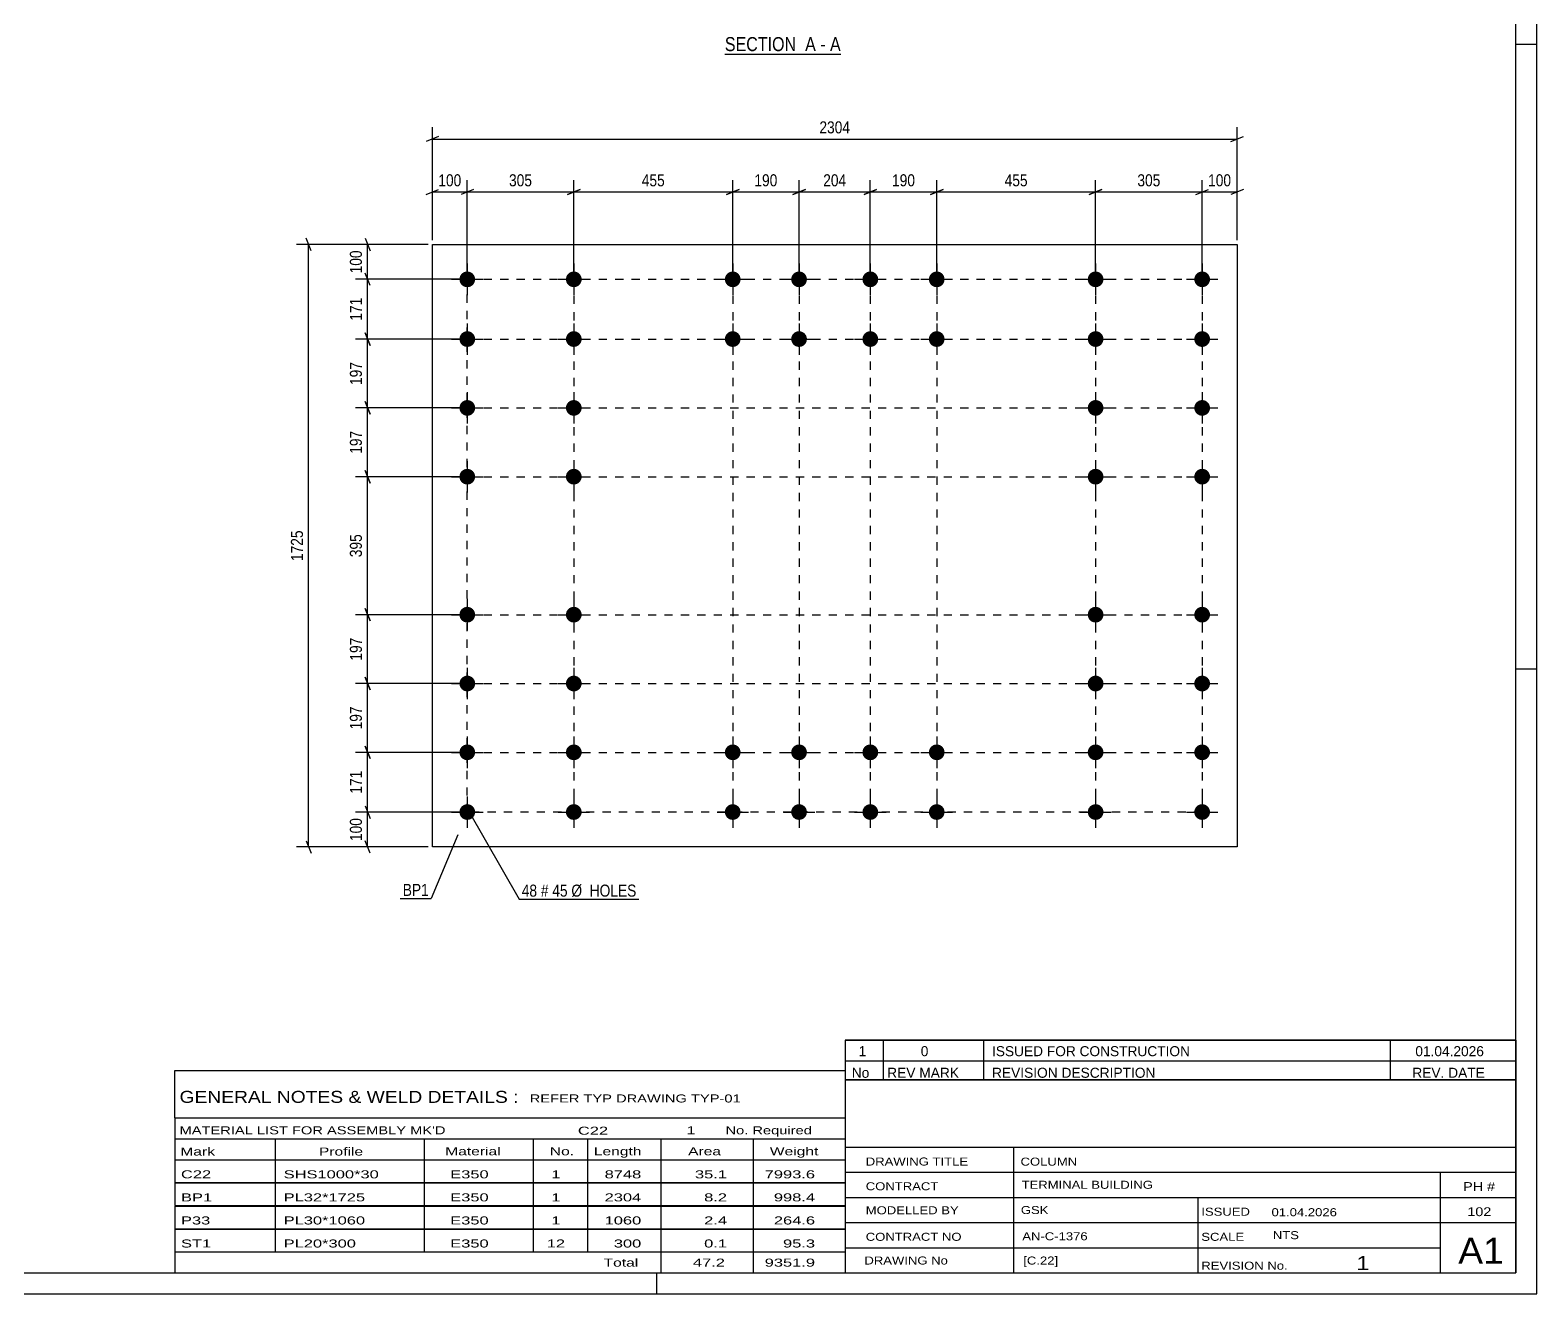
# Model space of a CAD drawing. Header units: millimetres. Extents: x 0 to 841, y 0 to 594.
# Drawn here: x 481.5 to 841, y 0 to 301.5 of the extents above; entities that cross this region are included whole.
import ezdxf

# ---------------------------------------------------------------- set-up
doc = ezdxf.new("R2010")
doc.units = ezdxf.units.MM
doc.linetypes.add('DXK_LINE_DOT2', pattern=[3.9198, 1.9599, -1.9599])
doc.styles.add('Arial Narrow', font='ARIALN.TTF', dxfattribs={"height": 0.2})

# ---------------------------------------------------------------- blocks, each defined once
blk = doc.blocks.new('Unknown-727412140-2639')
at = {"color": 5, "linetype": 'Continuous'}
for p, q in [((841, 0), (841, 594)), ((836, 5), (836, 589)), ((841, 298), (836, 298)), ((841, 149), (836, 149)), ((5, 5), (836, 5)), ((631, 0), (631, 5)), ((0, 0), (841, 0))]:
    blk.add_line(p, q, dxfattribs=at)
blk = doc.blocks.new('Unknown-727412140-13 - 3764')
at = {"color": 6, "linetype": 'Continuous'}
blk.add_line((647.26, 295.71), (674.9, 295.71), dxfattribs=at)
at = {"color": 0, "linetype": 'Continuous'}
blk.add_wipeout([(665.37, 296.46), (665.37, 299.96), (647.26, 299.96), (647.26, 296.46)], dxfattribs=at)
at = {"color": 7, "linetype": 'Continuous', "style": 'Arial Narrow'}
blk.add_text('SECTION ', height=3.34, dxfattribs=at).set_placement((647.26, 296.46))
at = {"color": 0, "linetype": 'Continuous'}
blk.add_wipeout([(668.97, 296.46), (668.97, 299.96), (666.42, 299.96), (666.42, 296.46)], dxfattribs=at)
blk.add_wipeout([(671.3, 296.46), (671.3, 299.96), (670.02, 299.96), (670.02, 296.46)], dxfattribs=at)
at = {"color": 7, "linetype": 'Continuous', "style": 'Arial Narrow'}
blk.add_text('A', height=3.34, dxfattribs=at).set_placement((666.42, 296.46))
at = {"color": 0, "linetype": 'Continuous'}
blk.add_wipeout([(674.9, 296.46), (674.9, 299.96), (672.35, 299.96), (672.35, 296.46)], dxfattribs=at)
at = {"color": 7, "linetype": 'Continuous', "style": 'Arial Narrow'}
for s, p in [('A', (672.35, 296.46)), ('-', (670.02, 296.46))]:
    blk.add_text(s, height=3.34, dxfattribs=at).set_placement(p)
blk = doc.blocks.new('Part-727412140-2734 - 2733')
at = {"color": 2, "linetype": 'Continuous'}
for p, q in [((577.47, 106.6), (577.47, 250.35)), ((577.47, 250.35), (769.47, 250.35)), ((769.47, 250.35), (769.47, 106.6)), ((769.47, 106.6), (577.47, 106.6))]:
    blk.add_line(p, q, dxfattribs=at)
blk = doc.blocks.new('Bolt-727412140-2735 - 2733')
at = {"linetype": 'Continuous'}
for points in [[(585.81, 243.89, -1), (585.81, 240.14, -1)], [(611.22, 243.89, -1), (611.22, 240.14, -1)], [(649.14, 243.89, -1), (649.14, 240.14, -1)], [(664.97, 243.89, -1), (664.97, 240.14, -1)], [(681.97, 243.89, -1), (681.97, 240.14, -1)], [(697.81, 243.89, -1), (697.81, 240.14, -1)], [(735.72, 243.89, -1), (735.72, 240.14, -1)], [(761.14, 243.89, -1), (761.14, 240.14, -1)], [(585.81, 229.64, -1), (585.81, 225.89, -1)], [(611.22, 229.64, -1), (611.22, 225.89, -1)], [(649.14, 229.64, -1), (649.14, 225.89, -1)], [(664.97, 229.64, -1), (664.97, 225.89, -1)], [(681.97, 229.64, -1), (681.97, 225.89, -1)], [(697.81, 229.64, -1), (697.81, 225.89, -1)], [(735.72, 229.64, -1), (735.72, 225.89, -1)], [(761.14, 229.64, -1), (761.14, 225.89, -1)], [(585.81, 213.22, -1), (585.81, 209.47, -1)], [(611.22, 213.22, -1), (611.22, 209.47, -1)], [(735.72, 213.22, -1), (735.72, 209.47, -1)], [(761.14, 213.22, -1), (761.14, 209.47, -1)], [(585.81, 196.81, -1), (585.81, 193.06, -1)], [(611.22, 196.81, -1), (611.22, 193.06, -1)], [(735.72, 196.81, -1), (735.72, 193.06, -1)], [(761.14, 196.81, -1), (761.14, 193.06, -1)], [(585.81, 163.89, -1), (585.81, 160.14, -1)], [(611.22, 163.89, -1), (611.22, 160.14, -1)], [(735.72, 163.89, -1), (735.72, 160.14, -1)], [(761.14, 163.89, -1), (761.14, 160.14, -1)], [(585.81, 147.47, -1), (585.81, 143.72, -1)], [(611.22, 147.47, -1), (611.22, 143.72, -1)], [(735.72, 147.47, -1), (735.72, 143.72, -1)], [(761.14, 147.47, -1), (761.14, 143.72, -1)], [(585.81, 131.06, -1), (585.81, 127.31, -1)], [(611.22, 131.06, -1), (611.22, 127.31, -1)], [(649.14, 131.06, -1), (649.14, 127.31, -1)], [(664.97, 131.06, -1), (664.97, 127.31, -1)], [(681.97, 131.06, -1), (681.97, 127.31, -1)], [(697.81, 131.06, -1), (697.81, 127.31, -1)], [(735.72, 131.06, -1), (735.72, 127.31, -1)], [(761.14, 131.06, -1), (761.14, 127.31, -1)], [(585.81, 116.81, -1), (585.81, 113.06, -1)], [(611.22, 116.81, -1), (611.22, 113.06, -1)], [(649.14, 116.81, -1), (649.14, 113.06, -1)], [(664.97, 116.81, -1), (664.97, 113.06, -1)], [(681.97, 116.81, -1), (681.97, 113.06, -1)], [(697.81, 116.81, -1), (697.81, 113.06, -1)], [(735.72, 116.81, -1), (735.72, 113.06, -1)], [(761.14, 116.81, -1), (761.14, 113.06, -1)]]:
    blk.add_hatch(color=1, dxfattribs=at).paths.add_polyline_path(points)
at = {"color": 1, "linetype": 'Continuous'}
for p, q in [((585.81, 245.77), (585.81, 238.27)), ((611.22, 245.77), (611.22, 238.27)), ((649.14, 245.77), (649.14, 238.27)), ((664.97, 245.77), (664.97, 238.27)), ((681.97, 245.77), (681.97, 238.27)), ((697.81, 245.77), (697.81, 238.27)), ((735.72, 245.77), (735.72, 238.27)), ((761.14, 245.77), (761.14, 238.27)), ((582.06, 242.02), (589.56, 242.02)), ((607.47, 242.02), (614.97, 242.02)), ((645.39, 242.02), (652.89, 242.02)), ((661.22, 242.02), (668.72, 242.02)), ((678.22, 242.02), (685.72, 242.02)), ((694.06, 242.02), (701.56, 242.02)), ((731.97, 242.02), (739.47, 242.02)), ((757.39, 242.02), (764.89, 242.02)), ((585.81, 231.52), (585.81, 224.02)), ((611.22, 231.52), (611.22, 224.02)), ((649.14, 231.52), (649.14, 224.02)), ((664.97, 231.52), (664.97, 224.02)), ((681.97, 231.52), (681.97, 224.02)), ((697.81, 231.52), (697.81, 224.02)), ((735.72, 231.52), (735.72, 224.02)), ((761.14, 231.52), (761.14, 224.02)), ((582.06, 227.77), (589.56, 227.77)), ((607.47, 227.77), (614.97, 227.77)), ((645.39, 227.77), (652.89, 227.77)), ((661.22, 227.77), (668.72, 227.77)), ((678.22, 227.77), (685.72, 227.77)), ((694.06, 227.77), (701.56, 227.77)), ((731.97, 227.77), (739.47, 227.77)), ((757.39, 227.77), (764.89, 227.77)), ((585.81, 215.1), (585.81, 207.6)), ((611.22, 215.1), (611.22, 207.6)), ((735.72, 215.1), (735.72, 207.6)), ((761.14, 215.1), (761.14, 207.6)), ((582.06, 211.35), (589.56, 211.35)), ((607.47, 211.35), (614.97, 211.35)), ((731.97, 211.35), (739.47, 211.35)), ((757.39, 211.35), (764.89, 211.35)), ((585.81, 198.68), (585.81, 191.18)), ((611.22, 198.68), (611.22, 191.18)), ((735.72, 198.68), (735.72, 191.18)), ((761.14, 198.68), (761.14, 191.18)), ((582.06, 194.93), (589.56, 194.93)), ((607.47, 194.93), (614.97, 194.93)), ((731.97, 194.93), (739.47, 194.93)), ((757.39, 194.93), (764.89, 194.93)), ((585.81, 165.77), (585.81, 158.27)), ((611.22, 165.77), (611.22, 158.27)), ((735.72, 165.77), (735.72, 158.27)), ((761.14, 165.77), (761.14, 158.27)), ((582.06, 162.02), (589.56, 162.02)), ((607.47, 162.02), (614.97, 162.02)), ((731.97, 162.02), (739.47, 162.02)), ((757.39, 162.02), (764.89, 162.02)), ((585.81, 149.35), (585.81, 141.85)), ((611.22, 149.35), (611.22, 141.85)), ((735.72, 149.35), (735.72, 141.85)), ((761.14, 149.35), (761.14, 141.85)), ((582.06, 145.6), (589.56, 145.6)), ((607.47, 145.6), (614.97, 145.6)), ((731.97, 145.6), (739.47, 145.6)), ((757.39, 145.6), (764.89, 145.6)), ((585.81, 132.93), (585.81, 125.43)), ((611.22, 132.93), (611.22, 125.43)), ((649.14, 132.93), (649.14, 125.43)), ((664.97, 132.93), (664.97, 125.43)), ((681.97, 132.93), (681.97, 125.43)), ((697.81, 132.93), (697.81, 125.43)), ((735.72, 132.93), (735.72, 125.43)), ((761.14, 132.93), (761.14, 125.43)), ((582.06, 129.18), (589.56, 129.18)), ((607.47, 129.18), (614.97, 129.18)), ((645.39, 129.18), (652.89, 129.18)), ((661.22, 129.18), (668.72, 129.18)), ((678.22, 129.18), (685.72, 129.18)), ((694.06, 129.18), (701.56, 129.18)), ((731.97, 129.18), (739.47, 129.18)), ((757.39, 129.18), (764.89, 129.18)), ((585.81, 118.68), (585.81, 111.18)), ((611.22, 118.68), (611.22, 111.18)), ((649.14, 118.68), (649.14, 111.18)), ((664.97, 118.68), (664.97, 111.18)), ((681.97, 118.68), (681.97, 111.18)), ((697.81, 118.68), (697.81, 111.18)), ((735.72, 118.68), (735.72, 111.18)), ((761.14, 118.68), (761.14, 111.18)), ((582.06, 114.93), (589.56, 114.93)), ((607.47, 114.93), (614.97, 114.93)), ((645.39, 114.93), (652.89, 114.93)), ((661.22, 114.93), (668.72, 114.93)), ((678.22, 114.93), (685.72, 114.93)), ((694.06, 114.93), (701.56, 114.93)), ((731.97, 114.93), (739.47, 114.93)), ((757.39, 114.93), (764.89, 114.93))]:
    blk.add_line(p, q, dxfattribs=at)
blk = doc.blocks.new('Rectangle-727412140-7243 - 2733')
at = {"color": 1, "linetype": 'DXK_LINE_DOT2'}
blk.add_lwpolyline([(585.81, 242.02), (761.14, 242.02), (761.14, 114.93), (585.81, 114.93), (585.81, 242.02)], close=True, dxfattribs=at)
blk = doc.blocks.new('Line-727412140-7290 - 2733')
at = {"color": 1, "linetype": 'DXK_LINE_DOT2'}
blk.add_line((585.81, 227.77), (761.14, 227.77), dxfattribs=at)
blk = doc.blocks.new('Line-727412140-7303 - 2733')
at = {"color": 1, "linetype": 'DXK_LINE_DOT2'}
blk.add_line((585.81, 211.35), (761.14, 211.35), dxfattribs=at)
blk = doc.blocks.new('Line-727412140-7316 - 2733')
at = {"color": 1, "linetype": 'DXK_LINE_DOT2'}
blk.add_line((585.81, 194.93), (761.14, 194.93), dxfattribs=at)
blk = doc.blocks.new('Line-727412140-7329 - 2733')
at = {"color": 1, "linetype": 'DXK_LINE_DOT2'}
blk.add_line((585.81, 162.02), (761.14, 162.02), dxfattribs=at)
blk = doc.blocks.new('Line-727412140-7342 - 2733')
at = {"color": 1, "linetype": 'DXK_LINE_DOT2'}
blk.add_line((585.81, 145.6), (761.14, 145.6), dxfattribs=at)
blk = doc.blocks.new('Line-727412140-7355 - 2733')
at = {"color": 1, "linetype": 'DXK_LINE_DOT2'}
blk.add_line((585.81, 129.18), (761.14, 129.18), dxfattribs=at)
blk = doc.blocks.new('Line-727412140-7368 - 2733')
at = {"color": 1, "linetype": 'DXK_LINE_DOT2'}
blk.add_line((611.22, 242.02), (611.22, 114.93), dxfattribs=at)
blk = doc.blocks.new('Line-727412140-7381 - 2733')
at = {"color": 1, "linetype": 'DXK_LINE_DOT2'}
blk.add_line((649.14, 242.02), (649.14, 114.93), dxfattribs=at)
blk = doc.blocks.new('Line-727412140-7394 - 2733')
at = {"color": 1, "linetype": 'DXK_LINE_DOT2'}
blk.add_line((664.97, 242.02), (664.97, 114.93), dxfattribs=at)
blk = doc.blocks.new('Line-727412140-7407 - 2733')
at = {"color": 1, "linetype": 'DXK_LINE_DOT2'}
blk.add_line((681.97, 242.02), (681.97, 114.93), dxfattribs=at)
blk = doc.blocks.new('Line-727412140-7420 - 2733')
at = {"color": 1, "linetype": 'DXK_LINE_DOT2'}
blk.add_line((697.81, 242.02), (697.81, 114.93), dxfattribs=at)
blk = doc.blocks.new('Line-727412140-7433 - 2733')
at = {"color": 1, "linetype": 'DXK_LINE_DOT2'}
blk.add_line((735.72, 242.02), (735.72, 114.93), dxfattribs=at)
blk = doc.blocks.new('StraightDimension-727412140-2780 - 2733')
at = {"color": 7, "linetype": 'Continuous'}
for p, q in [((584.81, 227.77), (559.16, 227.77)), ((562.61, 226.27), (561.41, 229.27)), ((562.01, 211.35), (562.01, 227.77)), ((561.41, 212.85), (562.61, 209.85)), ((584.81, 211.35), (559.16, 211.35))]:
    blk.add_line(p, q, dxfattribs=at)
at = {"color": 0}
blk.add_wipeout([(561.26, 222.9), (557.06, 222.9), (557.06, 216.21), (561.26, 216.21)], dxfattribs=at)
at = {"color": 3, "style": 'Arial Narrow'}
blk.add_text('197', height=2.863, rotation=90.0002, dxfattribs=at).set_placement((560.66, 216.81))
blk = doc.blocks.new('StraightDimension-727412140-7527 - 2733')
at = {"color": 7, "linetype": 'Continuous'}
for p, q in [((683.47, 263.46), (680.47, 262.26)), ((681.97, 243.02), (681.97, 265.71)), ((681.97, 262.86), (697.81, 262.86)), ((696.31, 262.26), (699.31, 263.46)), ((697.81, 243.02), (697.81, 265.71))]:
    blk.add_line(p, q, dxfattribs=at)
at = {"color": 0}
blk.add_wipeout([(693.23, 263.61), (693.23, 267.81), (686.55, 267.81), (686.55, 263.61)], dxfattribs=at)
at = {"color": 3, "style": 'Arial Narrow'}
blk.add_text('190', height=2.863, dxfattribs=at).set_placement((687.15, 264.21))
blk = doc.blocks.new('StraightDimension-727412140-2779 - 2733')
at = {"color": 7, "linetype": 'Continuous'}
for p, q in [((584.81, 242.02), (559.16, 242.02)), ((562.61, 240.52), (561.41, 243.52)), ((562.01, 227.77), (562.01, 242.02)), ((584.81, 227.77), (559.16, 227.77)), ((561.41, 229.27), (562.61, 226.27))]:
    blk.add_line(p, q, dxfattribs=at)
at = {"color": 0}
blk.add_wipeout([(561.26, 238.23), (557.06, 238.23), (557.06, 231.55), (561.26, 231.55)], dxfattribs=at)
at = {"color": 3, "style": 'Arial Narrow'}
blk.add_text('171', height=2.863, rotation=90.0002, dxfattribs=at).set_placement((560.66, 232.15))
blk = doc.blocks.new('StraightDimension-727412140-2814 - 2733')
at = {"color": 7, "linetype": 'Continuous'}
for p, q in [((548.55, 248.85), (547.35, 251.85)), ((576.47, 250.35), (545.1, 250.35)), ((547.95, 106.6), (547.95, 250.35)), ((547.35, 108.1), (548.55, 105.1)), ((576.47, 106.6), (545.1, 106.6))]:
    blk.add_line(p, q, dxfattribs=at)
at = {"color": 0}
blk.add_wipeout([(547.2, 182.73), (543, 182.73), (543, 174.22), (547.2, 174.22)], dxfattribs=at)
at = {"color": 3, "style": 'Arial Narrow'}
blk.add_text('1725', height=2.863, rotation=90.0002, dxfattribs=at).set_placement((546.6, 174.82))
blk = doc.blocks.new('StraightDimension-727412140-7529 - 2733')
at = {"color": 7, "linetype": 'Continuous'}
for p, q in [((650.64, 263.46), (647.64, 262.26)), ((649.14, 243.02), (649.14, 265.71)), ((649.14, 262.86), (664.97, 262.86)), ((663.47, 262.26), (666.47, 263.46)), ((664.97, 243.02), (664.97, 265.71))]:
    blk.add_line(p, q, dxfattribs=at)
at = {"color": 0}
blk.add_wipeout([(660.4, 263.61), (660.4, 267.81), (653.71, 267.81), (653.71, 263.61)], dxfattribs=at)
at = {"color": 3, "style": 'Arial Narrow'}
blk.add_text('190', height=2.863, dxfattribs=at).set_placement((654.31, 264.21))
blk = doc.blocks.new('StraightDimension-727412140-2781 - 2733')
at = {"color": 7, "linetype": 'Continuous'}
for p, q in [((562.61, 209.85), (561.41, 212.85)), ((584.81, 211.35), (559.16, 211.35)), ((562.01, 194.93), (562.01, 211.35)), ((584.81, 194.93), (559.16, 194.93)), ((561.41, 196.43), (562.61, 193.43))]:
    blk.add_line(p, q, dxfattribs=at)
at = {"color": 0}
blk.add_wipeout([(561.26, 206.48), (557.06, 206.48), (557.06, 199.8), (561.26, 199.8)], dxfattribs=at)
at = {"color": 3, "style": 'Arial Narrow'}
blk.add_text('197', height=2.863, rotation=90.0002, dxfattribs=at).set_placement((560.66, 200.4))
blk = doc.blocks.new('StraightDimension-727412140-2778 - 2733')
at = {"color": 7, "linetype": 'Continuous'}
for p, q in [((561.41, 251.85), (562.61, 248.85)), ((576.47, 250.35), (559.16, 250.35)), ((562.01, 242.02), (562.01, 250.35)), ((584.81, 242.02), (559.16, 242.02)), ((562.61, 240.52), (561.41, 243.52))]:
    blk.add_line(p, q, dxfattribs=at)
at = {"color": 0}
blk.add_wipeout([(561.26, 249.52), (557.06, 249.52), (557.06, 242.84), (561.26, 242.84)], dxfattribs=at)
at = {"color": 3, "style": 'Arial Narrow'}
blk.add_text('100', height=2.863, rotation=90.0002, dxfattribs=at).set_placement((560.66, 243.44))
blk = doc.blocks.new('StraightDimension-727412140-2782 - 2733')
at = {"color": 7, "linetype": 'Continuous'}
for p, q in [((584.81, 194.93), (559.16, 194.93)), ((562.61, 193.43), (561.41, 196.43)), ((562.01, 162.02), (562.01, 194.93)), ((584.81, 162.02), (559.16, 162.02)), ((561.41, 163.52), (562.61, 160.52))]:
    blk.add_line(p, q, dxfattribs=at)
at = {"color": 0}
blk.add_wipeout([(561.26, 181.82), (557.06, 181.82), (557.06, 175.13), (561.26, 175.13)], dxfattribs=at)
at = {"color": 3, "style": 'Arial Narrow'}
blk.add_text('395', height=2.863, rotation=90.0002, dxfattribs=at).set_placement((560.66, 175.73))
blk = doc.blocks.new('StraightDimension-727412140-7526 - 2733')
at = {"color": 7, "linetype": 'Continuous'}
for p, q in [((699.31, 263.46), (696.31, 262.26)), ((697.81, 243.02), (697.81, 265.71)), ((697.81, 262.86), (735.72, 262.86)), ((734.22, 262.26), (737.22, 263.46)), ((735.72, 243.02), (735.72, 265.71))]:
    blk.add_line(p, q, dxfattribs=at)
at = {"color": 0}
blk.add_wipeout([(720.11, 263.61), (720.11, 267.81), (713.42, 267.81), (713.42, 263.61)], dxfattribs=at)
at = {"color": 3, "style": 'Arial Narrow'}
blk.add_text('455', height=2.863, dxfattribs=at).set_placement((714.02, 264.21))
blk = doc.blocks.new('StraightDimension-727412140-2783 - 2733')
at = {"color": 7, "linetype": 'Continuous'}
for p, q in [((584.81, 162.02), (559.16, 162.02)), ((562.61, 160.52), (561.41, 163.52)), ((562.01, 145.6), (562.01, 162.02)), ((584.81, 145.6), (559.16, 145.6)), ((561.41, 147.1), (562.61, 144.1))]:
    blk.add_line(p, q, dxfattribs=at)
at = {"color": 0}
blk.add_wipeout([(561.26, 157.15), (557.06, 157.15), (557.06, 150.46), (561.26, 150.46)], dxfattribs=at)
at = {"color": 3, "style": 'Arial Narrow'}
blk.add_text('197', height=2.863, rotation=90.0002, dxfattribs=at).set_placement((560.66, 151.06))
blk = doc.blocks.new('StraightDimension-727412140-2784 - 2733')
at = {"color": 7, "linetype": 'Continuous'}
for p, q in [((584.81, 145.6), (559.16, 145.6)), ((562.61, 144.1), (561.41, 147.1)), ((562.01, 129.18), (562.01, 145.6)), ((561.41, 130.68), (562.61, 127.68)), ((584.81, 129.18), (559.16, 129.18))]:
    blk.add_line(p, q, dxfattribs=at)
at = {"color": 0}
blk.add_wipeout([(561.26, 140.73), (557.06, 140.73), (557.06, 134.05), (561.26, 134.05)], dxfattribs=at)
at = {"color": 3, "style": 'Arial Narrow'}
blk.add_text('197', height=2.863, rotation=90.0002, dxfattribs=at).set_placement((560.66, 134.65))
blk = doc.blocks.new('StraightDimension-727412140-2785 - 2733')
at = {"color": 7, "linetype": 'Continuous'}
for p, q in [((562.61, 127.68), (561.41, 130.68)), ((584.81, 129.18), (559.16, 129.18)), ((562.01, 114.93), (562.01, 129.18)), ((561.41, 116.43), (562.61, 113.43)), ((584.81, 114.93), (559.16, 114.93))]:
    blk.add_line(p, q, dxfattribs=at)
at = {"color": 0}
blk.add_wipeout([(561.26, 125.4), (557.06, 125.4), (557.06, 118.71), (561.26, 118.71)], dxfattribs=at)
at = {"color": 3, "style": 'Arial Narrow'}
blk.add_text('171', height=2.863, rotation=90.0002, dxfattribs=at).set_placement((560.66, 119.31))
blk = doc.blocks.new('StraightDimension-727412140-2786 - 2733')
at = {"color": 7, "linetype": 'Continuous'}
for p, q in [((561.41, 116.43), (562.61, 113.43)), ((584.81, 114.93), (559.16, 114.93)), ((562.01, 106.6), (562.01, 114.93)), ((562.61, 105.1), (561.41, 108.1)), ((576.47, 106.6), (559.16, 106.6))]:
    blk.add_line(p, q, dxfattribs=at)
at = {"color": 0}
blk.add_wipeout([(561.26, 114.11), (557.06, 114.11), (557.06, 107.42), (561.26, 107.42)], dxfattribs=at)
at = {"color": 3, "style": 'Arial Narrow'}
blk.add_text('100', height=2.863, rotation=90.0002, dxfattribs=at).set_placement((560.66, 108.02))
blk = doc.blocks.new('StraightDimension-727412140-7524 - 2733')
at = {"color": 7, "linetype": 'Continuous'}
for p, q in [((759.64, 262.26), (762.64, 263.46)), ((761.14, 243.02), (761.14, 265.71)), ((761.14, 262.86), (769.47, 262.86)), ((770.97, 263.46), (767.97, 262.26)), ((769.47, 251.35), (769.47, 265.71))]:
    blk.add_line(p, q, dxfattribs=at)
at = {"color": 0}
blk.add_wipeout([(768.65, 263.61), (768.65, 267.81), (761.96, 267.81), (761.96, 263.61)], dxfattribs=at)
at = {"color": 3, "style": 'Arial Narrow'}
blk.add_text('100', height=2.863, dxfattribs=at).set_placement((762.56, 264.21))
blk = doc.blocks.new('StraightDimension-727412140-7525 - 2733')
at = {"color": 7, "linetype": 'Continuous'}
for p, q in [((737.22, 263.46), (734.22, 262.26)), ((735.72, 243.02), (735.72, 265.71)), ((735.72, 262.86), (761.14, 262.86)), ((759.64, 262.26), (762.64, 263.46)), ((761.14, 243.02), (761.14, 265.71))]:
    blk.add_line(p, q, dxfattribs=at)
at = {"color": 0}
blk.add_wipeout([(751.77, 263.61), (751.77, 267.81), (745.09, 267.81), (745.09, 263.61)], dxfattribs=at)
at = {"color": 3, "style": 'Arial Narrow'}
blk.add_text('305', height=2.863, dxfattribs=at).set_placement((745.69, 264.21))
blk = doc.blocks.new('StraightDimension-727412140-7528 - 2733')
at = {"color": 7, "linetype": 'Continuous'}
for p, q in [((666.47, 263.46), (663.47, 262.26)), ((664.97, 243.02), (664.97, 265.71)), ((664.97, 262.86), (681.97, 262.86)), ((680.47, 262.26), (683.47, 263.46)), ((681.97, 243.02), (681.97, 265.71))]:
    blk.add_line(p, q, dxfattribs=at)
at = {"color": 0}
blk.add_wipeout([(676.81, 263.61), (676.81, 267.81), (670.13, 267.81), (670.13, 263.61)], dxfattribs=at)
at = {"color": 3, "style": 'Arial Narrow'}
blk.add_text('204', height=2.863, dxfattribs=at).set_placement((670.73, 264.21))
blk = doc.blocks.new('StraightDimension-727412140-7530 - 2733')
at = {"color": 7, "linetype": 'Continuous'}
for p, q in [((612.72, 263.46), (609.72, 262.26)), ((611.22, 243.02), (611.22, 265.71)), ((611.22, 262.86), (649.14, 262.86)), ((647.64, 262.26), (650.64, 263.46)), ((649.14, 243.02), (649.14, 265.71))]:
    blk.add_line(p, q, dxfattribs=at)
at = {"color": 0}
blk.add_wipeout([(633.52, 263.61), (633.52, 267.81), (626.84, 267.81), (626.84, 263.61)], dxfattribs=at)
at = {"color": 3, "style": 'Arial Narrow'}
blk.add_text('455', height=2.863, dxfattribs=at).set_placement((627.44, 264.21))
blk = doc.blocks.new('StraightDimension-727412140-7531 - 2733')
at = {"color": 7, "linetype": 'Continuous'}
for p, q in [((587.31, 263.46), (584.31, 262.26)), ((585.81, 243.02), (585.81, 265.71)), ((585.81, 262.86), (611.22, 262.86)), ((609.72, 262.26), (612.72, 263.46)), ((611.22, 243.02), (611.22, 265.71))]:
    blk.add_line(p, q, dxfattribs=at)
at = {"color": 0}
blk.add_wipeout([(601.86, 263.61), (601.86, 267.81), (595.17, 267.81), (595.17, 263.61)], dxfattribs=at)
at = {"color": 3, "style": 'Arial Narrow'}
blk.add_text('305', height=2.863, dxfattribs=at).set_placement((595.77, 264.21))
blk = doc.blocks.new('StraightDimension-727412140-7532 - 2733')
at = {"color": 7, "linetype": 'Continuous'}
for p, q in [((575.97, 262.26), (578.97, 263.46)), ((577.47, 251.35), (577.47, 265.71)), ((577.47, 262.86), (585.81, 262.86)), ((587.31, 263.46), (584.31, 262.26)), ((585.81, 243.02), (585.81, 265.71))]:
    blk.add_line(p, q, dxfattribs=at)
at = {"color": 0}
blk.add_wipeout([(584.98, 263.61), (584.98, 267.81), (578.3, 267.81), (578.3, 263.61)], dxfattribs=at)
at = {"color": 3, "style": 'Arial Narrow'}
blk.add_text('100', height=2.863, dxfattribs=at).set_placement((578.9, 264.21))
blk = doc.blocks.new('StraightDimension-727412140-7583 - 2733')
at = {"color": 7, "linetype": 'Continuous'}
for p, q in [((577.47, 251.35), (577.47, 278.34)), ((769.47, 251.35), (769.47, 278.34)), ((578.97, 276.09), (575.97, 274.89)), ((577.47, 275.49), (769.47, 275.49)), ((767.97, 274.89), (770.97, 276.09))]:
    blk.add_line(p, q, dxfattribs=at)
at = {"color": 0}
blk.add_wipeout([(677.73, 276.24), (677.73, 280.44), (669.22, 280.44), (669.22, 276.24)], dxfattribs=at)
at = {"color": 3, "style": 'Arial Narrow'}
blk.add_text('2304', height=2.863, dxfattribs=at).set_placement((669.82, 276.84))
blk = doc.blocks.new('Unknown-727412140-9743')
at = {"color": 7, "linetype": 'Continuous'}
for p, q in [((676, 51.05), (676, 5)), ((676, 51.05), (836, 51.05)), ((836, 51), (836, 5)), ((676, 35), (836, 35)), ((716.14, 35), (716.14, 5)), ((676, 29), (836, 29)), ((818, 5.05), (818, 29.05)), ((676, 23), (836, 23)), ((760.14, 23), (760.14, 5)), ((676, 17), (836, 17)), ((676, 11), (818, 11)), ((676, 5), (836, 5))]:
    blk.add_line(p, q, dxfattribs=at)
at = {"color": 7, "style": 'Arial Narrow'}
for s, height, width, p in [('DRAWING TITLE', 1.9089, 1.425378, (680.88, 30.61)), ('COLUMN ', 1.909, 1.425378, (717.81, 30.59)), ('CONTRACT', 1.909, 1.425378, (680.88, 24.71)), ('TERMINAL BUILDING', 1.9089, 1.425378, (718.06, 25.07)), ('MODELLED BY', 1.9089, 1.425378, (680.88, 18.98)), ('GSK', 1.909, 1.425378, (717.88, 19.04)), ('ISSUED', 1.909, 1.425378, (760.94, 18.64)), ('01.04.2026', 1.909, 1.425378, (777.69, 18.52)), ('CONTRACT NO', 1.9089, 1.425378, (680.88, 12.66)), ('AN-C-1376', 1.909, 1.425378, (718.23, 12.78)), ('SCALE', 1.909, 1.425378, (760.94, 12.65)), ('A1', 6.204, 1.25, (822.24, 7.2)), ('DRAWING No', 1.909, 1.425378, (680.56, 7)), ('[C.22]', 1.909, 1.425378, (718.46, 6.99)), ('REVISION No.', 1.9089, 1.425378, (760.94, 5.77)), ('1', 3.34, 1.5, (797.91, 5.68))]:
    blk.add_text(s, height=height, dxfattribs=dict(at, width=width)).set_placement(p)
at = {"color": 7, "linetype": 'Continuous', "style": 'Arial Narrow'}
for s, height, width, p in [('PH #', 2.1, 1.42538, (823.4, 24.55)), ('102', 2.1, 1.42538, (824.41, 18.55)), ('NTS', 1.909, 1.425378, (778, 13.05))]:
    blk.add_text(s, height=height, dxfattribs=dict(at, width=width)).set_placement(p)
blk = doc.blocks.new('Unknown-727412140-9744')
at = {"color": 7, "linetype": 'Continuous'}
for p, q in [((516, 53.25), (676, 53.25)), ((516, 42), (516, 53.25)), ((676, 53.25), (676, 42)), ((516, 42), (676, 42)), ((516, 42), (516, 37)), ((676, 42), (676, 37)), ((516, 37), (676, 37)), ((516, 37), (516, 32)), ((540, 37), (540, 32)), ((575.5, 37), (575.5, 32)), ((601.5, 37), (601.5, 32)), ((614.5, 37), (614.5, 32)), ((632, 37), (632, 32)), ((654, 37), (654, 32)), ((676, 37), (676, 32)), ((516, 32), (676, 32)), ((516, 31.95), (516, 26.55)), ((516, 31.95), (676, 31.95)), ((540, 32), (540, 26.5)), ((575.5, 32), (575.5, 26.5)), ((601.5, 32), (601.5, 26.5)), ((614.5, 32), (614.5, 26.5)), ((632, 32), (632, 26.5)), ((654, 32), (654, 26.5)), ((676, 31.95), (676, 26.55)), ((516, 26.55), (676, 26.55)), ((516, 26.45), (516, 21.05)), ((516, 26.45), (676, 26.45)), ((540, 26.5), (540, 21)), ((575.5, 26.5), (575.5, 21)), ((601.5, 26.5), (601.5, 21)), ((614.5, 26.5), (614.5, 21)), ((632, 26.5), (632, 21)), ((654, 26.5), (654, 21)), ((676, 26.45), (676, 21.05)), ((516, 21.05), (676, 21.05)), ((516, 20.95), (516, 15.55)), ((516, 20.95), (676, 20.95)), ((540, 21), (540, 15.5)), ((575.5, 21), (575.5, 15.5)), ((601.5, 21), (601.5, 15.5)), ((614.5, 21), (614.5, 15.5)), ((632, 21), (632, 15.5)), ((654, 21), (654, 15.5)), ((676, 20.95), (676, 15.55)), ((516, 15.55), (676, 15.55)), ((516, 15.45), (516, 10.05)), ((516, 15.45), (676, 15.45)), ((540, 15.5), (540, 10)), ((575.5, 15.5), (575.5, 10)), ((601.5, 15.5), (601.5, 10)), ((614.5, 15.5), (614.5, 10)), ((632, 15.5), (632, 10)), ((654, 15.5), (654, 10)), ((676, 15.45), (676, 10.05)), ((516, 10.05), (676, 10.05)), ((516, 10), (676, 10)), ((516, 10), (516, 5)), ((632, 10), (632, 5)), ((654, 10), (654, 5)), ((676, 10), (676, 5)), ((516, 5), (676, 5))]:
    blk.add_line(p, q, dxfattribs=at)
at = {"color": 7, "style": 'Arial Narrow'}
for s, height, width, p in [('GENERAL NOTES & WELD DETAILS :', 2.8633, 1.4, (517.15, 45.56)), ('REFER TYP DRAWING TYP-01', 1.9089, 1.6, (600.7, 45.66)), ("MATERIAL LIST FOR ASSEMBLY MK'D", 1.9089, 1.6, (517.15, 38.06)), ('C22', 1.909, 1.794707, (612.2, 37.97)), ('1', 1.91, 1.794707, (638.08, 38.06)), ('No. Required', 1.9089, 1.6, (647.41, 38.06)), ('Mark', 1.909, 1.7, (517.34, 33)), ('Profile', 1.909, 1.7, (550.41, 33)), ('Material', 1.909, 1.7, (580.54, 33.06)), ('No.', 1.909, 1.7, (605.5, 33.06)), ('Length', 1.909, 1.7, (616, 33.06)), ('Area', 1.909, 1.7, (638.5, 33.06)), ('Weight', 1.909, 1.7, (658, 33.06))]:
    blk.add_text(s, height=height, dxfattribs=dict(at, width=width)).set_placement(p)
at = {"color": 7, "linetype": 'Continuous', "style": 'Arial Narrow'}
for s, height, width, p in [('C22', 1.909, 1.794707, (517.5, 27.56)), ('SHS1000*30', 1.909, 1.794707, (542, 27.56)), ('E350', 1.909, 1.794707, (581.74, 27.56)), ('1', 1.91, 1.794707, (605.86, 27.56)), ('8748', 1.909, 1.794707, (618.58, 27.56)), ('35.1', 1.909, 1.794707, (640.13, 27.56)), ('7993.6', 1.909, 1.794707, (656.77, 27.56)), ('BP1', 1.909, 1.794707, (517.5, 22.06)), ('PL32*1725', 1.909, 1.794707, (542, 22.06)), ('E350', 1.909, 1.794707, (581.74, 22.06)), ('1', 1.91, 1.794707, (605.86, 22.06)), ('2304', 1.909, 1.794707, (618.58, 22.06)), ('8.2', 1.909, 1.794707, (642.32, 22.06)), ('998.4', 1.909, 1.794707, (658.96, 22.06)), ('P33', 1.909, 1.794707, (517.5, 16.56)), ('PL30*1060', 1.909, 1.794707, (542, 16.56)), ('E350', 1.909, 1.794707, (581.74, 16.56)), ('1', 1.91, 1.794707, (605.86, 16.56)), ('1060', 1.909, 1.794707, (618.58, 16.56)), ('2.4', 1.909, 1.794707, (642.32, 16.56)), ('264.6', 1.909, 1.794707, (658.96, 16.56)), ('ST1', 1.909, 1.794707, (517.5, 11.06)), ('PL20*300', 1.909, 1.794707, (542, 11.06)), ('E350', 1.909, 1.794707, (581.74, 11.06)), ('12', 1.909, 1.794707, (604.76, 11.06)), ('300', 1.909, 1.794707, (620.77, 11.06)), ('0.1', 1.909, 1.794707, (642.32, 11.06)), ('95.3', 1.909, 1.794707, (661.14, 11.06)), ('Total', 1.909, 1.7, (618.33, 6.5)), ('47.2', 1.909, 1.794707, (639.64, 6.5)), ('9351.9', 1.909, 1.794707, (656.77, 6.5))]:
    blk.add_text(s, height=height, dxfattribs=dict(at, width=width)).set_placement(p)
blk = doc.blocks.new('Unknown-727412140-9746')
at = {"color": 7, "linetype": 'Continuous'}
for p, q in [((676, 60.55), (836, 60.55)), ((836, 60.55), (676, 60.55)), ((676, 60.55), (676, 55.55)), ((685, 60.55), (685, 55.55)), ((709, 60.55), (709, 55.55)), ((806, 60.55), (806, 55.55)), ((836, 60.55), (836, 55.55)), ((676, 55.55), (836, 55.55)), ((676, 55.55), (676, 51.05)), ((676, 55.55), (836, 55.55)), ((685, 55.55), (685, 51.05)), ((709, 55.55), (709, 51.05)), ((806, 55.55), (806, 51.05)), ((836, 55.55), (836, 51.05)), ((836, 51.05), (676, 51.05))]:
    blk.add_line(p, q, dxfattribs=at)
at = {"color": 7, "linetype": 'Continuous', "style": 'Arial Narrow'}
for s, height, width, p in [('1', 2.39, 1.196471, (679.16, 56.7)), ('0', 2.39, 1.196471, (694, 56.7)), ('ISSUED FOR CONSTRUCTION', 2.3861, 1.196471, (711, 56.7)), ('01.04.2026', 2.386, 1.196471, (812, 56.7)), ('No', 2.386, 1.2, (677.54, 51.55)), ('REV MARK', 2.386, 1.2, (686, 51.55)), ('REVISION DESCRIPTION', 2.3861, 1.2, (711, 51.55)), ('REV. DATE', 2.386, 1.2, (811.28, 51.55))]:
    blk.add_text(s, height=height, dxfattribs=dict(at, width=width)).set_placement(p)
blk = doc.blocks.new('Mark-727412140-2895 - 2733')
at = {"color": 0}
blk.add_wipeout([(576.62, 94.94), (576.62, 97.94), (570.41, 97.94), (570.41, 94.94)], dxfattribs=at)
blk.add_wipeout([(576.62, 94.94), (576.62, 97.94), (570.41, 97.94), (570.41, 94.94)], dxfattribs=at)
at = {"color": 30, "linetype": 'Continuous'}
for p in [(583.57, 109.48), (569.81, 94.34)]:
    blk.add_line(p, (577.22, 94.34), dxfattribs=at)
at = {"color": 3, "style": 'Arial Narrow'}
blk.add_text('BP1', height=2.863, dxfattribs=at).set_placement((570.41, 94.94))
blk = doc.blocks.new('Mark-727412140-2898 - 2733')
at = {"color": 0}
blk.add_wipeout([(602.46, 94.76), (602.46, 97.76), (598.8, 97.76), (598.8, 94.76)], dxfattribs=at)
blk.add_wipeout([(602.46, 94.76), (602.46, 97.76), (598.8, 97.76), (598.8, 94.76)], dxfattribs=at)
at = {"color": 7, "linetype": 'Continuous'}
blk.add_line((585.99, 115.37), (598.2, 94.16), dxfattribs=at)
at = {"color": 0}
blk.add_wipeout([(605.19, 94.76), (605.19, 97.76), (603.36, 97.76), (603.36, 94.76)], dxfattribs=at)
blk.add_wipeout([(605.19, 94.76), (605.19, 97.76), (603.36, 97.76), (603.36, 94.76)], dxfattribs=at)
at = {"color": 3, "style": 'Arial Narrow'}
blk.add_text('48', height=2.863, dxfattribs=at).set_placement((598.8, 94.76))
at = {"color": 0}
blk.add_wipeout([(609.74, 94.76), (609.74, 97.76), (606.09, 97.76), (606.09, 94.76)], dxfattribs=at)
blk.add_wipeout([(609.74, 94.76), (609.74, 97.76), (606.09, 97.76), (606.09, 94.76)], dxfattribs=at)
at = {"color": 3, "style": 'Arial Narrow'}
blk.add_text('#', height=2.86, dxfattribs=at).set_placement((603.36, 94.76))
at = {"color": 0}
blk.add_wipeout([(626.17, 94.76), (626.17, 97.76), (610.64, 97.76), (610.64, 94.76)], dxfattribs=at)
blk.add_wipeout([(626.17, 94.76), (626.17, 97.76), (610.64, 97.76), (610.64, 94.76)], dxfattribs=at)
at = {"color": 7, "linetype": 'Continuous'}
blk.add_line((598.2, 94.16), (626.77, 94.16), dxfattribs=at)
at = {"color": 3, "style": 'Arial Narrow'}
for s, p in [('45', (606.09, 94.76)), ('Ø  HOLES', (610.64, 94.76))]:
    blk.add_text(s, height=2.863, dxfattribs=at).set_placement(p)

msp = doc.modelspace()

# ---------------------------------------------------------------- block references
for name in ['Unknown-727412140-2639', 'Part-727412140-2734 - 2733', 'Bolt-727412140-2735 - 2733', 'Rectangle-727412140-7243 - 2733', 'Line-727412140-7368 - 2733', 'Line-727412140-7381 - 2733', 'Line-727412140-7394 - 2733', 'Line-727412140-7407 - 2733', 'Line-727412140-7420 - 2733', 'Line-727412140-7433 - 2733', 'Line-727412140-7290 - 2733', 'Line-727412140-7303 - 2733', 'Line-727412140-7316 - 2733', 'Line-727412140-7329 - 2733', 'Line-727412140-7342 - 2733', 'Line-727412140-7355 - 2733', 'Unknown-727412140-9746', 'Unknown-727412140-9744', 'Unknown-727412140-9743']:
    msp.add_blockref(name, (0, 0))

# ---------------------------------------------------------------- next in the draw order: block references
for name in ['Unknown-727412140-13 - 3764', 'StraightDimension-727412140-7529 - 2733', 'StraightDimension-727412140-7527 - 2733', 'StraightDimension-727412140-7524 - 2733', 'StraightDimension-727412140-2780 - 2733']:
    msp.add_blockref(name, (0, 0))

# ---------------------------------------------------------------- next in the draw order: block references
for name in ['StraightDimension-727412140-7530 - 2733', 'StraightDimension-727412140-7528 - 2733', 'StraightDimension-727412140-7526 - 2733', 'StraightDimension-727412140-2779 - 2733']:
    msp.add_blockref(name, (0, 0))

# ---------------------------------------------------------------- next in the draw order: block references
for name in ['StraightDimension-727412140-7525 - 2733', 'StraightDimension-727412140-2814 - 2733']:
    msp.add_blockref(name, (0, 0))

# ---------------------------------------------------------------- next in the draw order: block references
for name in ['StraightDimension-727412140-2778 - 2733', 'StraightDimension-727412140-2781 - 2733']:
    msp.add_blockref(name, (0, 0))

# ---------------------------------------------------------------- next in the draw order: block references
for name in ['StraightDimension-727412140-7531 - 2733', 'StraightDimension-727412140-2782 - 2733']:
    msp.add_blockref(name, (0, 0))

# ---------------------------------------------------------------- next in the draw order: block references
for name in ['StraightDimension-727412140-7532 - 2733', 'StraightDimension-727412140-2783 - 2733']:
    msp.add_blockref(name, (0, 0))

# ---------------------------------------------------------------- next in the draw order: block references
for name in ['StraightDimension-727412140-7583 - 2733', 'StraightDimension-727412140-2784 - 2733']:
    msp.add_blockref(name, (0, 0))

# ---------------------------------------------------------------- next in the draw order: block references
msp.add_blockref('StraightDimension-727412140-2785 - 2733', (0, 0))

# ---------------------------------------------------------------- next in the draw order: block references
msp.add_blockref('StraightDimension-727412140-2786 - 2733', (0, 0))

# ---------------------------------------------------------------- next in the draw order: block references
for name in ['Mark-727412140-2898 - 2733', 'Mark-727412140-2895 - 2733']:
    msp.add_blockref(name, (0, 0))

doc.saveas('drawing.dxf')
